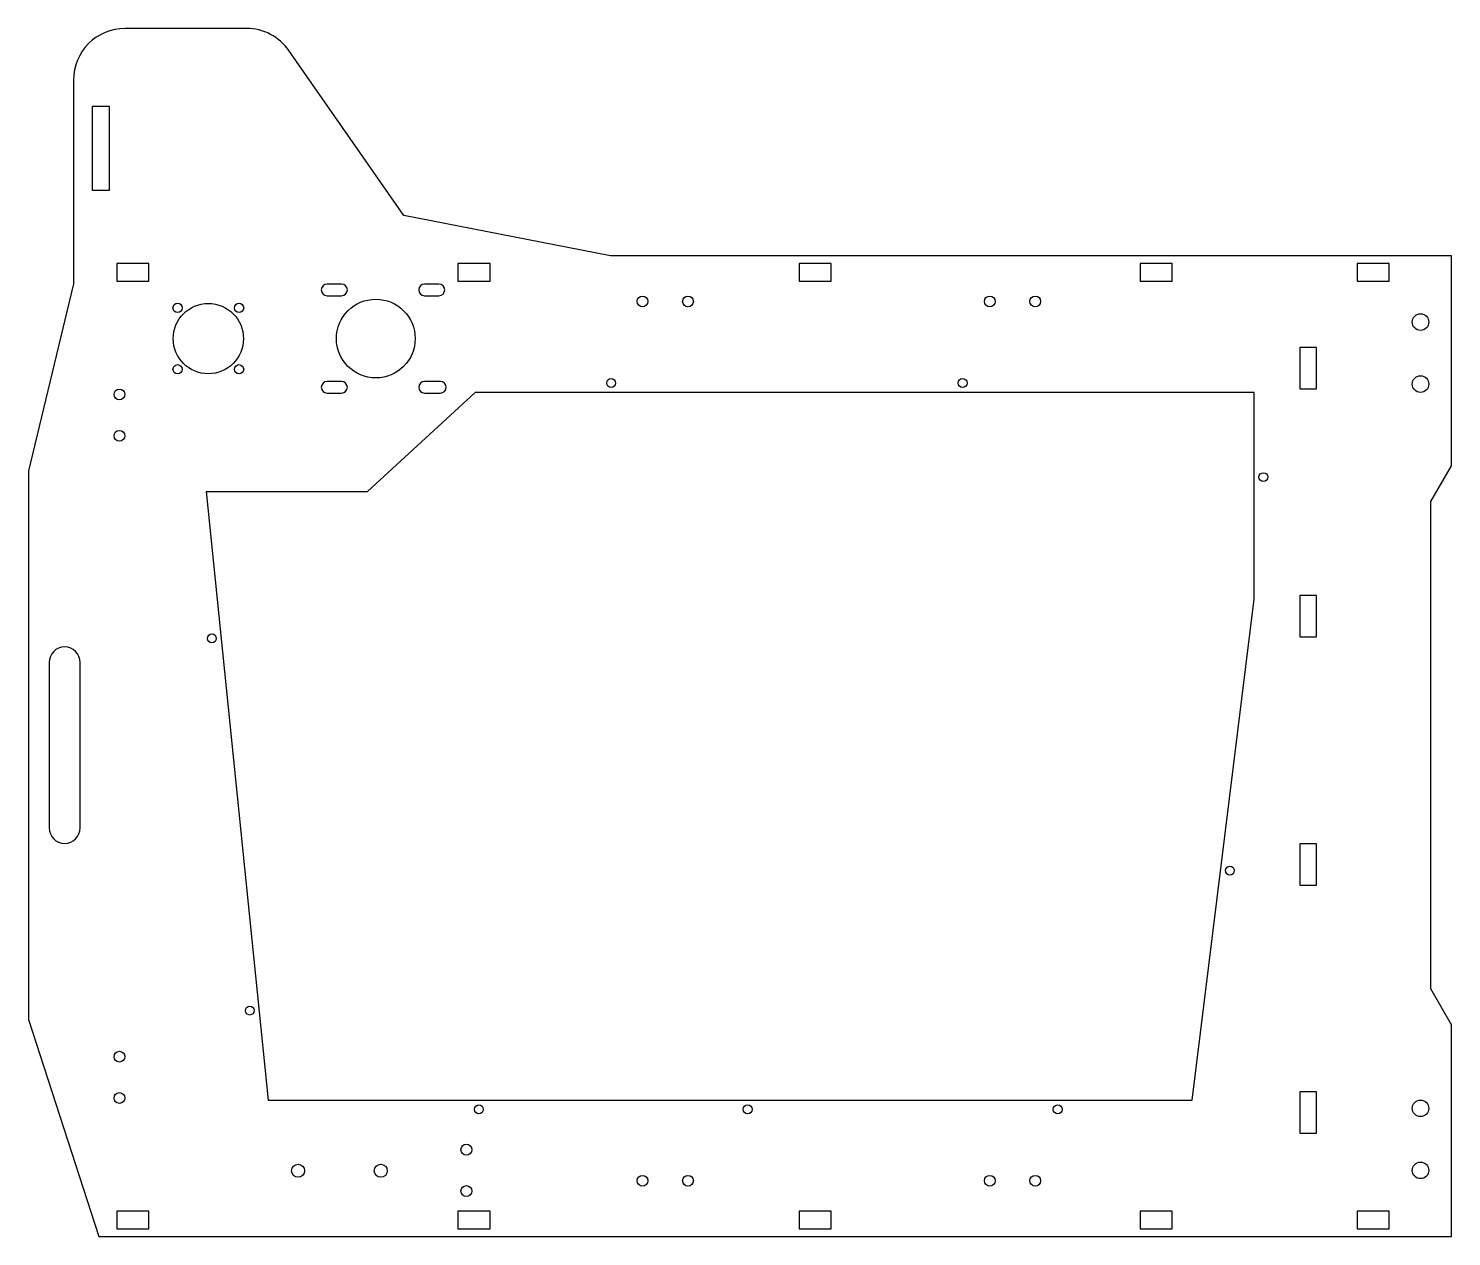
# Model space of a CAD drawing. Header units: millimetres. Extents: x 195 to 884, y 169 to 754.
import ezdxf

# ---------------------------------------------------------------- set-up
doc = ezdxf.new("R2010")
doc.units = ezdxf.units.MM

msp = doc.modelspace()

# ---------------------------------------------------------------- linework, layer by layer
at = {"color": 7, "linetype": 'Continuous', "lineweight": 25}
for p, q in [((300.8, 753.53), (242.08, 753.53)), ((376.83, 663.09), (321.31, 742.82)), ((217.08, 728.53), (217.08, 630.03)), ((234.57, 715.78), (226.07, 715.78)), ((226.07, 715.78), (226.07, 675.28)), ((234.57, 675.28), (234.57, 715.78)), ((226.07, 675.28), (234.57, 675.28)), ((476.83, 643.53), (376.83, 663.09)), ((883.66, 643.53), (476.83, 643.53)), ((883.66, 542.03), (883.66, 643.53)), ((253.57, 639.78), (238.07, 639.78)), ((238.07, 639.78), (238.07, 631.28)), ((253.57, 631.28), (253.57, 639.78)), ((418.57, 639.78), (403.07, 639.78)), ((403.07, 639.78), (403.07, 631.28)), ((418.57, 631.28), (418.57, 639.78)), ((568.07, 639.78), (568.07, 631.28)), ((583.57, 639.78), (568.07, 639.78)), ((583.57, 631.28), (583.57, 639.78)), ((748.57, 639.78), (733.07, 639.78)), ((733.07, 639.78), (733.07, 631.28)), ((748.57, 631.28), (748.57, 639.78)), ((838.07, 639.78), (838.07, 631.28)), ((853.57, 639.78), (838.07, 639.78)), ((853.57, 631.28), (853.57, 639.78)), ((217.08, 630.03), (195.32, 539.53)), ((238.07, 631.28), (253.57, 631.28)), ((346.77, 629.88), (339.77, 629.88)), ((393.87, 629.88), (386.87, 629.88)), ((403.07, 631.28), (418.57, 631.28)), ((568.07, 631.28), (583.57, 631.28)), ((733.07, 631.28), (748.57, 631.28)), ((838.07, 631.28), (853.57, 631.28)), ((339.77, 624.28), (346.77, 624.28)), ((386.87, 624.28), (393.87, 624.28)), ((818.32, 599.23), (810.32, 599.23)), ((810.32, 599.23), (810.32, 579.23)), ((818.32, 579.23), (818.32, 599.23)), ((346.77, 582.78), (339.77, 582.78)), ((394.57, 582.78), (386.87, 582.78)), ((810.32, 579.23), (818.32, 579.23)), ((339.77, 577.18), (346.77, 577.18)), ((359.32, 529.53), (411.32, 577.53)), ((386.87, 577.18), (394.57, 577.18)), ((788.16, 577.53), (411.32, 577.53)), ((788.16, 477.53), (788.16, 577.53)), ((195.32, 539.53), (195.32, 274.23)), ((873.66, 524.71), (883.66, 542.03)), ((281.32, 529.53), (359.32, 529.53)), ((281.32, 529.53), (311.32, 235.23)), ((873.66, 289.01), (873.66, 524.71)), ((758.16, 235.23), (788.16, 477.53)), ((810.32, 479.23), (810.32, 459.23)), ((818.32, 479.23), (810.32, 479.23)), ((818.32, 459.23), (818.32, 479.23)), ((810.32, 459.23), (818.32, 459.23)), ((205.32, 446.88), (205.32, 366.88)), ((220.32, 366.88), (220.32, 446.88)), ((810.32, 359.23), (810.32, 339.23)), ((818.32, 359.23), (810.32, 359.23)), ((818.32, 339.23), (818.32, 359.23)), ((810.32, 339.23), (818.32, 339.23)), ((883.66, 271.69), (873.66, 289.01)), ((195.32, 274.23), (229.32, 169.23)), ((883.66, 169.23), (883.66, 271.69)), ((311.32, 235.23), (758.16, 235.23)), ((810.32, 239.23), (810.32, 219.23)), ((818.32, 239.23), (810.32, 239.23)), ((818.32, 219.23), (818.32, 239.23)), ((810.32, 219.23), (818.32, 219.23)), ((253.57, 181.48), (238.07, 181.48)), ((238.07, 181.48), (238.07, 172.98)), ((253.57, 172.98), (253.57, 181.48)), ((403.07, 181.48), (403.07, 172.98)), ((418.57, 181.48), (403.07, 181.48)), ((418.57, 172.98), (418.57, 181.48)), ((568.07, 181.48), (568.07, 172.98)), ((583.57, 181.48), (568.07, 181.48)), ((583.57, 172.98), (583.57, 181.48)), ((733.07, 181.48), (733.07, 172.98)), ((748.57, 181.48), (733.07, 181.48)), ((748.57, 172.98), (748.57, 181.48)), ((838.07, 181.48), (838.07, 172.98)), ((853.57, 181.48), (838.07, 181.48)), ((853.57, 172.98), (853.57, 181.48)), ((238.07, 172.98), (253.57, 172.98)), ((403.07, 172.98), (418.57, 172.98)), ((568.07, 172.98), (583.57, 172.98)), ((733.07, 172.98), (748.57, 172.98)), ((838.07, 172.98), (853.57, 172.98)), ((229.32, 169.23), (883.66, 169.23))]:
    msp.add_line(p, q, dxfattribs=at)
for centre, radius in [((267.47, 618.38), 2.25), ((282.32, 603.53), 17), ((297.17, 618.38), 2.25), ((363.32, 603.53), 19.05), ((492.32, 621.53), 2.6), ((514.32, 621.53), 2.6), ((660.32, 621.53), 2.6), ((682.32, 621.53), 2.6), ((868.66, 611.53), 4), ((267.47, 588.68), 2.25), ((297.17, 588.68), 2.25), ((868.66, 581.53), 4), ((239.32, 576.53), 2.6), ((477.16, 582.03), 2.15), ((647.16, 582.03), 2.15), ((239.32, 556.53), 2.6), ((792.66, 536.53), 2.15), ((284.04, 458.53), 2.15), ((776.44, 346.23), 2.15), ((302.38, 278.53), 2.15), ((239.32, 256.23), 2.6), ((239.32, 236.23), 2.6), ((868.66, 231.23), 4), ((413.19, 230.73), 2.15), ((543.19, 230.73), 2.15), ((693.19, 230.73), 2.15), ((407.16, 211.23), 2.65), ((325.72, 201.03), 3.15), ((365.72, 201.03), 3.15), ((868.66, 201.23), 4), ((407.16, 191.23), 2.65), ((492.32, 196.23), 2.6), ((514.32, 196.23), 2.6), ((660.32, 196.23), 2.6), ((682.32, 196.23), 2.6)]:
    msp.add_circle(centre, radius, dxfattribs=at)
for centre, radius, start, end in [((242.08, 728.53), 25, 90, 180), ((300.8, 728.53), 25, 34.8499, 90), ((339.77, 627.08), 2.8, 90, 270), ((346.77, 627.08), 2.8, 270, 90), ((386.87, 627.08), 2.8, 90, 270), ((393.87, 627.08), 2.8, 270, 90), ((339.77, 579.98), 2.8, 90, 270), ((346.77, 579.98), 2.8, 270, 90), ((386.87, 579.98), 2.8, 90, 270), ((394.57, 579.98), 2.8, 270, 90), ((212.82, 446.88), 7.5, 0, 180), ((212.82, 366.88), 7.5, 180, 0)]:
    msp.add_arc(centre, radius, start, end, dxfattribs=at)

doc.saveas('drawing.dxf')
